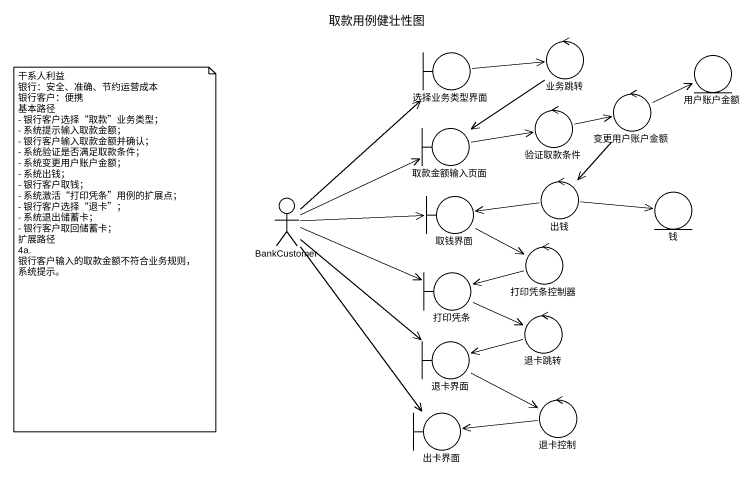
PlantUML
@startuml
title 取款用例健壮性图
boundary 选择业务类型界面
control 业务跳转
entity 用户账户金额
control 变更用户账户金额
boundary 取款金额输入页面
control 验证取款条件
control 出钱
actor BankCustomer
boundary 取钱界面
entity 钱
control 打印凭条控制器
boundary 打印凭条
control 退卡跳转
boundary 退卡界面
boundary 出卡界面
control 退卡控制
选择业务类型界面 -right-> 业务跳转
业务跳转 --> 取款金额输入页面
变更用户账户金额 -right-> 用户账户金额
变更用户账户金额 --> 出钱
取款金额输入页面 -right-> 验证取款条件
验证取款条件 -right-> 变更用户账户金额
出钱 -left-> 取钱界面
出钱 -right-> 钱
BankCustomer -up-> 选择业务类型界面
BankCustomer -right-> 取款金额输入页面
BankCustomer -right-> 取钱界面
BankCustomer -right-> 打印凭条
BankCustomer --> 退卡界面
BankCustomer --> 出卡界面
取钱界面 -right-> 打印凭条控制器
打印凭条控制器 -left-> 打印凭条
打印凭条 -right-> 退卡跳转
退卡跳转 -left-> 退卡界面
退卡界面 -right-> 退卡控制
退卡控制 -left-> 出卡界面
note as N1
  干系人利益
  银行：安全、准确、节约运营成本
  银行客户：便携
  基本路径
  - 银行客户选择“取款”业务类型；
  - 系统提示输入取款金额；
  - 银行客户输入取款金额并确认；
  - 系统验证是否满足取款条件；
  - 系统变更用户账户金额；
  - 系统出钱；
  - 银行客户取钱；
  - 系统激活“打印凭条”用例的扩展点；
  - 银行客户选择“退卡”；
  - 系统退出储蓄卡；
  - 银行客户取回储蓄卡；
  扩展路径
  4a. 银行客户输入的取款金额不符合业务规则，系统提示。
end note
@enduml
